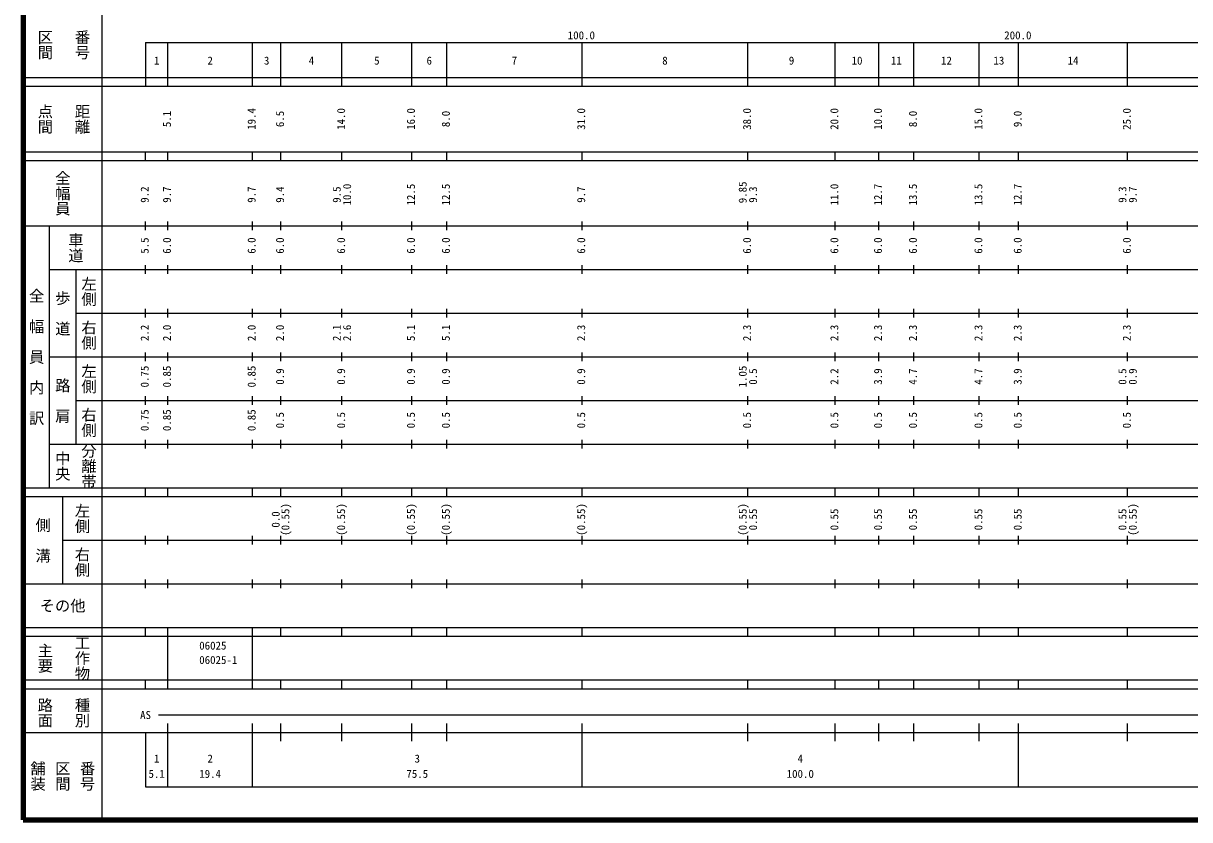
# Model space of a CAD drawing. Units: millimetres, scale not verified. Extents: x 40000 to 680000, y 20000 to 380000.
# Drawn here: x 40000 to 307210, y 20000 to 202409 of the extents above; entities that cross this region are included whole.
import ezdxf
from ezdxf.enums import TextEntityAlignment as Align

# ---------------------------------------------------------------- set-up
doc = ezdxf.new("R2010")
doc.units = ezdxf.units.MM
doc.header["$LTSCALE"] = 1000
doc.layers.add('M-TTL', color=2, linetype='Continuous', lineweight=140)
doc.layers.add('M-TTL-BAND', color=7, linetype='Continuous', lineweight=25)
doc.styles.add('@ＭＳ ゴシック', font='')
doc.styles.add('ＭＳ ゴシック', font='')
doc.styles.get('@ＭＳ ゴシック').set_extended_font_data('@MS Gothic')
doc.styles.get('ＭＳ ゴシック').set_extended_font_data('MS Gothic')

msp = doc.modelspace()

# ---------------------------------------------------------------- linework, layer by layer
at = {"layer": 'M-TTL'}
for p, q in [((40000, 380000), (40000, 20000)), ((40000, 20000), (680000, 20000))]:
    msp.add_line(p, q, dxfattribs=at)
at = {"layer": 'M-TTL-BAND'}
for p, q in [((58000, 370000), (58000, 20000)), ((68000, 198000), (579000, 198000)), ((68000, 198000), (68000, 188000)), ((73100, 188000), (73100, 198000)), ((92500, 188000), (92500, 198000)), ((99000, 188000), (99000, 198000)), ((113000, 188000), (113000, 198000)), ((129000, 188000), (129000, 198000)), ((137000, 188000), (137000, 198000)), ((168000, 188000), (168000, 198000)), ((206000, 188000), (206000, 198000)), ((226000, 188000), (226000, 198000)), ((236000, 188000), (236000, 198000)), ((244000, 188000), (244000, 198000)), ((259000, 188000), (259000, 198000)), ((268000, 188000), (268000, 198000)), ((293000, 188000), (293000, 198000)), ((40000, 190000), (579000, 190000)), ((40000, 188000), (579000, 188000)), ((40000, 173000), (579000, 173000)), ((68000, 171000), (68000, 173000)), ((73100, 171000), (73100, 173000)), ((92500, 171000), (92500, 173000)), ((99000, 171000), (99000, 173000)), ((113000, 171000), (113000, 173000)), ((129000, 171000), (129000, 173000)), ((137000, 171000), (137000, 173000)), ((168000, 171000), (168000, 173000)), ((206000, 171000), (206000, 173000)), ((226000, 171000), (226000, 173000)), ((236000, 171000), (236000, 173000)), ((244000, 171000), (244000, 173000)), ((259000, 171000), (259000, 173000)), ((268000, 171000), (268000, 173000)), ((293000, 171000), (293000, 173000)), ((40000, 171000), (579000, 171000)), ((40000, 156000), (579000, 156000)), ((46000, 96000), (46000, 156000)), ((68000, 155000), (68000, 157000)), ((73100, 155000), (73100, 157000)), ((92500, 155000), (92500, 157000)), ((99000, 155000), (99000, 157000)), ((113000, 155000), (113000, 157000)), ((129000, 155000), (129000, 157000)), ((137000, 155000), (137000, 157000)), ((168000, 155000), (168000, 157000)), ((206000, 155000), (206000, 157000)), ((226000, 155000), (226000, 157000)), ((236000, 155000), (236000, 157000)), ((244000, 155000), (244000, 157000)), ((259000, 155000), (259000, 157000)), ((268000, 155000), (268000, 157000)), ((293000, 155000), (293000, 157000)), ((68000, 145000), (68000, 147000)), ((73100, 145000), (73100, 147000)), ((92500, 145000), (92500, 147000)), ((99000, 145000), (99000, 147000)), ((113000, 145000), (113000, 147000)), ((129000, 145000), (129000, 147000)), ((137000, 145000), (137000, 147000)), ((168000, 145000), (168000, 147000)), ((206000, 145000), (206000, 147000)), ((226000, 145000), (226000, 147000)), ((236000, 145000), (236000, 147000)), ((244000, 145000), (244000, 147000)), ((259000, 145000), (259000, 147000)), ((268000, 145000), (268000, 147000)), ((293000, 145000), (293000, 147000)), ((46000, 146000), (579000, 146000)), ((52000, 146000), (52000, 106000)), ((68000, 135000), (68000, 137000)), ((73100, 135000), (73100, 137000)), ((92500, 135000), (92500, 137000)), ((99000, 135000), (99000, 137000)), ((113000, 135000), (113000, 137000)), ((129000, 135000), (129000, 137000)), ((137000, 135000), (137000, 137000)), ((168000, 135000), (168000, 137000)), ((206000, 135000), (206000, 137000)), ((226000, 135000), (226000, 137000)), ((236000, 135000), (236000, 137000)), ((244000, 135000), (244000, 137000)), ((259000, 135000), (259000, 137000)), ((268000, 135000), (268000, 137000)), ((293000, 135000), (293000, 137000)), ((52000, 136000), (579000, 136000)), ((46000, 126000), (579000, 126000)), ((68000, 125000), (68000, 127000)), ((73100, 125000), (73100, 127000)), ((92500, 125000), (92500, 127000)), ((99000, 125000), (99000, 127000)), ((113000, 125000), (113000, 127000)), ((129000, 125000), (129000, 127000)), ((137000, 125000), (137000, 127000)), ((168000, 125000), (168000, 127000)), ((206000, 125000), (206000, 127000)), ((226000, 125000), (226000, 127000)), ((236000, 125000), (236000, 127000)), ((244000, 125000), (244000, 127000)), ((259000, 125000), (259000, 127000)), ((268000, 125000), (268000, 127000)), ((293000, 125000), (293000, 127000)), ((52000, 116000), (579000, 116000)), ((68000, 115000), (68000, 117000)), ((73100, 115000), (73100, 117000)), ((92500, 115000), (92500, 117000)), ((99000, 115000), (99000, 117000)), ((113000, 115000), (113000, 117000)), ((129000, 115000), (129000, 117000)), ((137000, 115000), (137000, 117000)), ((168000, 115000), (168000, 117000)), ((206000, 115000), (206000, 117000)), ((226000, 115000), (226000, 117000)), ((236000, 115000), (236000, 117000)), ((244000, 115000), (244000, 117000)), ((259000, 115000), (259000, 117000)), ((268000, 115000), (268000, 117000)), ((293000, 115000), (293000, 117000)), ((68000, 105000), (68000, 107000)), ((73100, 105000), (73100, 107000)), ((92500, 105000), (92500, 107000)), ((99000, 105000), (99000, 107000)), ((113000, 105000), (113000, 107000)), ((129000, 105000), (129000, 107000)), ((137000, 105000), (137000, 107000)), ((168000, 105000), (168000, 107000)), ((206000, 105000), (206000, 107000)), ((226000, 105000), (226000, 107000)), ((236000, 105000), (236000, 107000)), ((244000, 105000), (244000, 107000)), ((259000, 105000), (259000, 107000)), ((268000, 105000), (268000, 107000)), ((293000, 105000), (293000, 107000)), ((46000, 106000), (579000, 106000)), ((40000, 96000), (579000, 96000)), ((40000, 94000), (579000, 94000)), ((49000, 94000), (49000, 74000)), ((68000, 94000), (68000, 96000)), ((73100, 94000), (73100, 96000)), ((92500, 94000), (92500, 96000)), ((99000, 94000), (99000, 96000)), ((113000, 94000), (113000, 96000)), ((129000, 94000), (129000, 96000)), ((137000, 94000), (137000, 96000)), ((168000, 94000), (168000, 96000)), ((206000, 94000), (206000, 96000)), ((226000, 94000), (226000, 96000)), ((236000, 94000), (236000, 96000)), ((244000, 94000), (244000, 96000)), ((259000, 94000), (259000, 96000)), ((268000, 94000), (268000, 96000)), ((293000, 94000), (293000, 96000)), ((49000, 84000), (579000, 84000)), ((68000, 83000), (68000, 85000)), ((73100, 83000), (73100, 85000)), ((92500, 83000), (92500, 85000)), ((99000, 83000), (99000, 85000)), ((113000, 83000), (113000, 85000)), ((129000, 83000), (129000, 85000)), ((137000, 83000), (137000, 85000)), ((168000, 83000), (168000, 85000)), ((206000, 83000), (206000, 85000)), ((226000, 83000), (226000, 85000)), ((236000, 83000), (236000, 85000)), ((244000, 83000), (244000, 85000)), ((259000, 83000), (259000, 85000)), ((268000, 83000), (268000, 85000)), ((293000, 83000), (293000, 85000)), ((68000, 73000), (68000, 75000)), ((73100, 73000), (73100, 75000)), ((92500, 73000), (92500, 75000)), ((99000, 73000), (99000, 75000)), ((113000, 73000), (113000, 75000)), ((129000, 73000), (129000, 75000)), ((137000, 73000), (137000, 75000)), ((168000, 73000), (168000, 75000)), ((206000, 73000), (206000, 75000)), ((226000, 73000), (226000, 75000)), ((236000, 73000), (236000, 75000)), ((244000, 73000), (244000, 75000)), ((259000, 73000), (259000, 75000)), ((268000, 73000), (268000, 75000)), ((293000, 73000), (293000, 75000)), ((40000, 74000), (579000, 74000)), ((40000, 64000), (579000, 64000)), ((40000, 62000), (579000, 62000)), ((68000, 62000), (68000, 64000)), ((73100, 62000), (73100, 64000)), ((73100, 52000), (73100, 62000)), ((92500, 62000), (92500, 64000)), ((92500, 52000), (92500, 62000)), ((99000, 62000), (99000, 64000)), ((113000, 62000), (113000, 64000)), ((129000, 62000), (129000, 64000)), ((137000, 62000), (137000, 64000)), ((168000, 62000), (168000, 64000)), ((206000, 62000), (206000, 64000)), ((226000, 62000), (226000, 64000)), ((236000, 62000), (236000, 64000)), ((244000, 62000), (244000, 64000)), ((259000, 62000), (259000, 64000)), ((268000, 62000), (268000, 64000)), ((293000, 62000), (293000, 64000)), ((40000, 52000), (579000, 52000)), ((68000, 50000), (68000, 52000)), ((73100, 50000), (73100, 52000)), ((92500, 50000), (92500, 52000)), ((99000, 50000), (99000, 52000)), ((113000, 50000), (113000, 52000)), ((129000, 50000), (129000, 52000)), ((137000, 50000), (137000, 52000)), ((168000, 50000), (168000, 52000)), ((206000, 50000), (206000, 52000)), ((226000, 50000), (226000, 52000)), ((236000, 50000), (236000, 52000)), ((244000, 50000), (244000, 52000)), ((259000, 50000), (259000, 52000)), ((268000, 50000), (268000, 52000)), ((293000, 50000), (293000, 52000)), ((40000, 50000), (579000, 50000)), ((71000, 44000), (565000, 44000)), ((73100, 27500), (73100, 42000)), ((92500, 27500), (92500, 42000)), ((99000, 38000), (99000, 42000)), ((113000, 38000), (113000, 42000)), ((129000, 38000), (129000, 42000)), ((137000, 38000), (137000, 42000)), ((168000, 27500), (168000, 42000)), ((206000, 38000), (206000, 42000)), ((226000, 38000), (226000, 42000)), ((236000, 38000), (236000, 42000)), ((244000, 38000), (244000, 42000)), ((259000, 38000), (259000, 42000)), ((268000, 27500), (268000, 42000)), ((293000, 38000), (293000, 42000)), ((40000, 40000), (579000, 40000)), ((68000, 40000), (68000, 27500)), ((68000, 27500), (579000, 27500))]:
    msp.add_line(p, q, dxfattribs=at)

# ---------------------------------------------------------------- texts
at = {"layer": 'M-TTL-BAND', "style": '@ＭＳ ゴシック'}
for s, p in [('区間', (45000, 197500)), ('番号', (53500, 197500)), ('点間', (45000, 180500)), ('距離', (53500, 180500)), ('全幅員', (49000, 163500)), ('車道', (52000, 151000)), ('左側', (55000, 141000)), ('全\u3000幅\u3000員\u3000内\u3000訳', (43000, 126000)), ('歩\u3000道', (49000, 136000)), ('右側', (55000, 131000)), ('左側', (55000, 121000)), ('路\u3000肩', (49000, 116000)), ('右側', (55000, 111000)), ('中央', (49000, 101000)), ('分離帯', (55000, 101000)), ('左側', (53500, 89000)), ('側\u3000溝', (44500, 84000)), ('右側', (53500, 79000)), ('工作物', (53500, 57000)), ('主要', (45000, 57000)), ('路面', (45000, 44500)), ('種別', (53500, 44500)), ('舗装', (43333, 30000)), ('区間', (49000, 30000)), ('番号', (54667, 30000))]:
    msp.add_text(s, height=2566, rotation=270, dxfattribs=at).set_placement(p, align=Align.MIDDLE_CENTER)
at = {"layer": 'M-TTL-BAND', "style": 'ＭＳ ゴシック'}
for s, p in [('100.0', (167844, 198195)), ('200.0', (267844, 198195)), ('1', (70550, 192405)), ('2', (82800, 192405)), ('3', (95750, 192405)), ('4', (106000, 192405)), ('5', (121000, 192405)), ('6', (133000, 192405)), ('7', (152500, 192405)), ('8', (187000, 192405)), ('9', (216000, 192405)), ('10', (231000, 192405)), ('11', (240000, 192405)), ('12', (251500, 192405)), ('13', (263500, 192405)), ('14', (280500, 192405)), ('AS', (68000, 42500)), ('1', (70550, 32523)), ('2', (82800, 32523)), ('3', (130250, 32523)), ('4', (218000, 32523)), ('5.1', (70550, 29033)), ('19.4', (82800, 29033)), ('75.5', (130250, 29033)), ('100.0', (218000, 29033))]:
    msp.add_text(s, height=1833, dxfattribs=at).set_placement(p, align=Align.BOTTOM_CENTER)
for s, p in [('5.1', (74363, 180500)), ('19.4', (93763, 180500)), ('6.5', (100263, 180500)), ('14.0', (114263, 180500)), ('16.0', (130263, 180500)), ('8.0', (138263, 180500)), ('31.0', (169263, 180500)), ('38.0', (207263, 180500)), ('20.0', (227263, 180500)), ('10.0', (237263, 180500)), ('8.0', (245263, 180500)), ('15.0', (260263, 180500)), ('9.0', (269263, 180500)), ('25.0', (294263, 180500)), ('9.85', (206263, 163687)), ('9.2', (69263, 163174)), ('9.7', (74363, 163174)), ('9.7', (93763, 163174)), ('9.4', (100263, 163174)), ('9.5', (113263, 163174)), ('10.0', (115633, 163174)), ('12.5', (130263, 163174)), ('12.5', (138263, 163174)), ('9.7', (169263, 163174)), ('9.3', (208633, 163174)), ('11.0', (227263, 163174)), ('12.7', (237263, 163174)), ('13.5', (245263, 163174)), ('13.5', (260263, 163174)), ('12.7', (269263, 163174)), ('9.3', (293263, 163174)), ('9.7', (295633, 163174)), ('5.5', (69263, 151500)), ('6.0', (74363, 151500)), ('6.0', (93763, 151500)), ('6.0', (100263, 151500)), ('6.0', (114263, 151500)), ('6.0', (130263, 151500)), ('6.0', (138263, 151500)), ('6.0', (169263, 151500)), ('6.0', (207263, 151500)), ('6.0', (227263, 151500)), ('6.0', (237263, 151500)), ('6.0', (245263, 151500)), ('6.0', (260263, 151500)), ('6.0', (269263, 151500)), ('6.0', (294263, 151500)), ('2.2', (69263, 131500)), ('2.0', (74363, 131500)), ('2.0', (93763, 131500)), ('2.0', (100263, 131500)), ('2.1', (113263, 131500)), ('2.6', (115633, 131500)), ('5.1', (130263, 131500)), ('5.1', (138263, 131500)), ('2.3', (169263, 131500)), ('2.3', (207263, 131500)), ('2.3', (227263, 131500)), ('2.3', (237263, 131500)), ('2.3', (245263, 131500)), ('2.3', (260263, 131500)), ('2.3', (269263, 131500)), ('2.3', (294263, 131500)), ('0.75', (69263, 121500)), ('0.85', (74363, 121500)), ('0.85', (93763, 121500)), ('0.9', (100263, 121500)), ('0.9', (114263, 121500)), ('0.9', (130263, 121500)), ('0.9', (138263, 121500)), ('0.9', (169263, 121500)), ('1.05', (206263, 121500)), ('0.5', (208633, 121500)), ('2.2', (227263, 121500)), ('3.9', (237263, 121500)), ('4.7', (245263, 121500)), ('4.7', (260263, 121500)), ('3.9', (269263, 121500)), ('0.5', (293263, 121500)), ('0.9', (295633, 121500)), ('0.75', (69263, 111500)), ('0.85', (74363, 111500)), ('0.85', (93763, 111500)), ('0.5', (100263, 111500)), ('0.5', (114263, 111500)), ('0.5', (130263, 111500)), ('0.5', (138263, 111500)), ('0.5', (169263, 111500)), ('0.5', (207263, 111500)), ('0.5', (227263, 111500)), ('0.5', (237263, 111500)), ('0.5', (245263, 111500)), ('0.5', (260263, 111500)), ('0.5', (269263, 111500)), ('0.5', (294263, 111500)), ('(0.55)', (101498, 88764)), ('(0.55)', (114263, 88764)), ('(0.55)', (130263, 88764)), ('(0.55)', (138263, 88764)), ('(0.55)', (169263, 88764)), ('(0.55)', (206263, 88764)), ('0.55', (208633, 88764)), ('0.55', (227263, 88764)), ('0.55', (237263, 88764)), ('0.55', (245263, 88764)), ('0.55', (260263, 88764)), ('0.55', (269263, 88764)), ('0.55', (293263, 88764)), ('(0.55)', (295633, 88764)), ('0.0', (99270, 88764))]:
    msp.add_text(s, height=1833, rotation=90, dxfattribs=at).set_placement(p, align=Align.BOTTOM_CENTER)
msp.add_text('その他', height=2566, dxfattribs=at).set_placement((49000, 69000), align=Align.MIDDLE_CENTER)
for s, p in [('06025', (80300, 58405)), ('06025-1', (80300, 55112))]:
    msp.add_text(s, height=1833, dxfattribs=at).set_placement(p, align=Align.BOTTOM_LEFT)

doc.saveas('drawing.dxf')
